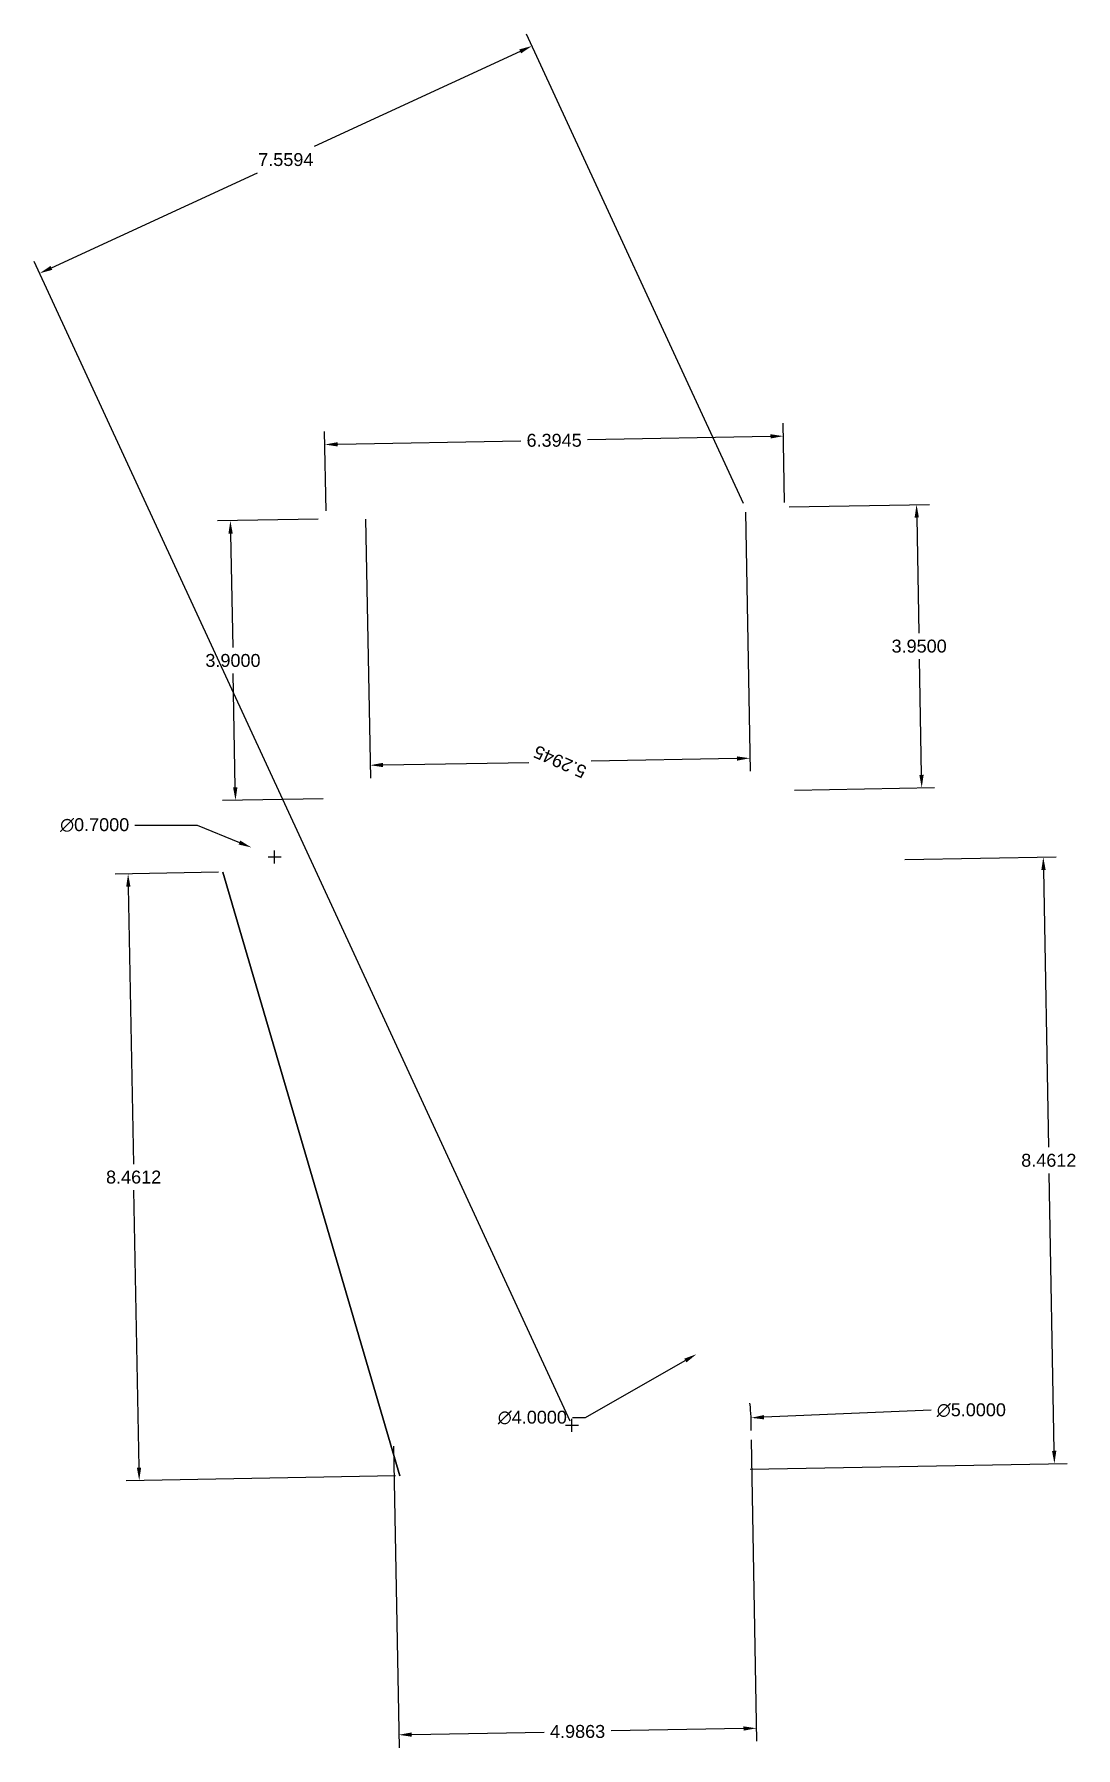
# Model space of a CAD drawing. Header units: inches. Extents: x 30.3 to 44.9, y 17.1 to 41.
import ezdxf

# ---------------------------------------------------------------- set-up
doc = ezdxf.new("R2010")
doc.units = ezdxf.units.IN
doc.header["$MEASUREMENT"] = 0
doc.styles.get("Standard").update_dxf_attribs({"font": 'arial.ttf'})
doc.dimstyles.get("Standard").update_dxf_attribs({"dimtxt": 0.18, "dimasz": 0.18, "dimexe": 0.18, "dimexo": 0.0625, "dimgap": 0.09, "dimtad": 0, "dimtih": 1, "dimtoh": 1, "dimdec": 4, "dimzin": 0, "dimdsep": 46, "dimtxsty": 'Standard', "dimcen": 0.09, "dimadec": 0, "dimazin": 0, "dimtfac": 1, "dimtdec": 4, "dimtofl": 0, "dimtmove": 0, "dimatfit": 3, "dimfxl": 1, "dimtolj": 1, "dimtzin": 0, "dimarcsym": 0})

# ---------------------------------------------------------------- blocks, each defined once
blk = doc.blocks.new('*D27')
at = {"color": 0, "lineweight": -2, "transparency": 16777216}
for p, q in [((35.34, 21.271), (35.417, 17.067)), ((40.325, 21.362), (40.402, 17.158)), ((35.593, 17.25), (37.439, 17.284)), ((40.219, 17.335), (38.373, 17.301))]:
    blk.add_line(p, q, dxfattribs=at)
at = {"color": 0, "transparency": 16777216}
for points in [[(35.593, 17.28), (35.594, 17.22), (35.413, 17.247)], [(40.218, 17.365), (40.22, 17.305), (40.399, 17.338)]]:
    blk.add_solid(points, dxfattribs=at)
at = {"layer": 'Defpoints', "color": 0, "transparency": 16777216}
for p in [(35.338, 21.333, 4.377), (40.324, 21.425, 4.377), (40.399, 17.338)]:
    blk.add_point(p, dxfattribs=at)
at = {"color": 0, "transparency": 16777216, "insert": (37.906, 17.293), "char_height": 0.18, "attachment_point": 5}
blk.add_mtext('\\A1;4.9863', dxfattribs=at)
blk = doc.blocks.new('*D28')
at = {"color": 0, "lineweight": -2, "transparency": 16777216}
for p, q in [((38.016, 21.671), (39.408, 22.466)), ((37.836, 21.671), (38.016, 21.671))]:
    blk.add_line(p, q, dxfattribs=at)
at = {"color": 0, "transparency": 16777216}
blk.add_solid([(39.393, 22.492), (39.423, 22.44), (39.564, 22.556)], dxfattribs=at)
at = {"layer": 'Defpoints', "color": 0, "transparency": 16777216}
for p in [(39.564, 22.556, 1.877), (36.091, 20.572, 1.877)]:
    blk.add_point(p, dxfattribs=at)
at = {"color": 0, "transparency": 16777216, "insert": (37.275, 21.671), "char_height": 0.18, "attachment_point": 5}
blk.add_mtext('\\A1;∅4.0000', dxfattribs=at)
blk = doc.blocks.new('*D29')
at = {"color": 0, "lineweight": -2, "transparency": 16777216}
for p, q in [((42.835, 21.774), (40.505, 21.676)), ((37.738, 21.564), (37.918, 21.564)), ((37.828, 21.474), (37.828, 21.654))]:
    blk.add_line(p, q, dxfattribs=at)
blk.add_arc((37.828, 21.564), 2.5, 358.2782, 7.0294, dxfattribs=at)
at = {"color": 0, "transparency": 16777216}
blk.add_solid([(40.504, 21.706), (40.507, 21.646), (40.326, 21.668)], dxfattribs=at)
at = {"layer": 'Defpoints', "color": 0, "transparency": 16777216}
for p in [(40.326, 21.668, 4.377), (35.33, 21.459, 4.377)]:
    blk.add_point(p, dxfattribs=at)
at = {"color": 0, "transparency": 16777216, "insert": (43.396, 21.774), "char_height": 0.18, "attachment_point": 5}
blk.add_mtext('\\A1;∅5.0000', dxfattribs=at)
blk = doc.blocks.new('*D30')
at = {"color": 0, "lineweight": -2, "transparency": 16777216}
for p, q in [((42.47, 29.452), (44.579, 29.491)), ((44.402, 29.308), (44.473, 25.44)), ((44.551, 21.208), (44.48, 25.076)), ((40.314, 20.95), (44.734, 21.031))]:
    blk.add_line(p, q, dxfattribs=at)
at = {"color": 0, "transparency": 16777216}
for points in [[(44.432, 29.308), (44.372, 29.307), (44.399, 29.488)], [(44.581, 21.208), (44.521, 21.207), (44.554, 21.028)]]:
    blk.add_solid(points, dxfattribs=at)
at = {"layer": 'Defpoints', "color": 0, "transparency": 16777216}
for p in [(42.407, 29.451, 4.377), (40.251, 20.949, 4.377), (44.554, 21.028)]:
    blk.add_point(p, dxfattribs=at)
at = {"color": 0, "transparency": 16777216, "insert": (44.476, 25.258), "char_height": 0.18, "attachment_point": 5}
blk.add_mtext('\\A1;8.4612', dxfattribs=at)
blk = doc.blocks.new('*D31')
at = {"color": 0, "lineweight": -2, "transparency": 16777216}
for p, q in [((32.9, 29.277), (31.459, 29.25)), ((31.642, 29.074), (31.713, 25.206)), ((31.791, 20.974), (31.72, 24.842)), ((35.366, 20.859), (31.614, 20.791))]:
    blk.add_line(p, q, dxfattribs=at)
at = {"color": 0, "transparency": 16777216}
for points in [[(31.672, 29.074), (31.612, 29.073), (31.639, 29.254)], [(31.821, 20.974), (31.761, 20.973), (31.794, 20.794)]]:
    blk.add_solid(points, dxfattribs=at)
at = {"layer": 'Defpoints', "color": 0, "transparency": 16777216}
for p in [(31.639, 29.254), (32.962, 29.278, 4.377), (35.429, 20.86, 4.377)]:
    blk.add_point(p, dxfattribs=at)
at = {"color": 0, "transparency": 16777216, "insert": (31.716, 25.024), "char_height": 0.18, "attachment_point": 5}
blk.add_mtext('\\A1;8.4612', dxfattribs=at)
blk = doc.blocks.new('*D32')
at = {"color": 0, "lineweight": -2, "transparency": 16777216}
for p, q in [((31.734, 29.934), (32.601, 29.934)), ((32.601, 29.934), (33.192, 29.691)), ((33.592, 29.489), (33.772, 29.489)), ((33.682, 29.399), (33.682, 29.579))]:
    blk.add_line(p, q, dxfattribs=at)
at = {"color": 0, "transparency": 16777216}
blk.add_solid([(33.203, 29.718), (33.18, 29.663), (33.358, 29.622)], dxfattribs=at)
at = {"layer": 'Defpoints', "color": 0, "transparency": 16777216}
for p in [(33.358, 29.622, 1.877), (34.005, 29.356, 1.877)]:
    blk.add_point(p, dxfattribs=at)
at = {"color": 0, "transparency": 16777216, "insert": (31.173, 29.934), "char_height": 0.18, "attachment_point": 5}
blk.add_mtext('\\A1;∅0.7000', dxfattribs=at)
blk = doc.blocks.new('*D33')
at = {"color": 0, "lineweight": -2, "transparency": 16777216}
for p, q in [((34.288, 34.201), (32.885, 34.175)), ((33.068, 33.998), (33.098, 32.411)), ((33.133, 30.459), (33.104, 32.047)), ((34.36, 30.301), (32.957, 30.276))]:
    blk.add_line(p, q, dxfattribs=at)
at = {"color": 0, "transparency": 16777216}
for points in [[(33.098, 33.999), (33.038, 33.998), (33.065, 34.178)], [(33.163, 30.459), (33.103, 30.458), (33.137, 30.279)]]:
    blk.add_solid(points, dxfattribs=at)
at = {"layer": 'Defpoints', "color": 0, "transparency": 16777216}
for p in [(34.351, 34.202, 1.927), (33.137, 30.279), (34.422, 30.303, 1.927)]:
    blk.add_point(p, dxfattribs=at)
at = {"color": 0, "transparency": 16777216, "insert": (33.101, 32.229), "char_height": 0.18, "attachment_point": 5}
blk.add_mtext('\\A1;3.9000', dxfattribs=at)
blk = doc.blocks.new('*D34')
at = {"color": 0, "lineweight": -2, "transparency": 16777216}
for p, q in [((40.856, 34.371), (42.812, 34.407)), ((42.635, 34.224), (42.665, 32.611)), ((42.701, 30.634), (42.671, 32.247)), ((40.928, 30.422), (42.884, 30.458))]:
    blk.add_line(p, q, dxfattribs=at)
at = {"color": 0, "transparency": 16777216}
for points in [[(42.665, 34.224), (42.605, 34.223), (42.632, 34.404)], [(42.731, 30.635), (42.671, 30.634), (42.704, 30.454)]]:
    blk.add_solid(points, dxfattribs=at)
at = {"layer": 'Defpoints', "color": 0, "transparency": 16777216}
for p in [(40.793, 34.37, 1.877), (40.866, 30.421, 1.877), (42.704, 30.454)]:
    blk.add_point(p, dxfattribs=at)
at = {"color": 0, "transparency": 16777216, "insert": (42.668, 32.429), "char_height": 0.18, "attachment_point": 5}
blk.add_mtext('\\A1;3.9500', dxfattribs=at)
blk = doc.blocks.new('*D35')
at = {"color": 0, "lineweight": -2, "transparency": 16777216}
for p, q in [((34.399, 34.315), (34.379, 35.421)), ((40.792, 34.433), (40.772, 35.538)), ((34.562, 35.244), (37.114, 35.291)), ((40.595, 35.355), (38.043, 35.308))]:
    blk.add_line(p, q, dxfattribs=at)
at = {"color": 0, "transparency": 16777216}
for points in [[(40.595, 35.385), (40.596, 35.325), (40.775, 35.358)], [(34.561, 35.274), (34.562, 35.214), (34.382, 35.241)]]:
    blk.add_solid(points, dxfattribs=at)
at = {"layer": 'Defpoints', "color": 0, "transparency": 16777216}
for p in [(34.382, 35.241), (34.4, 34.253, 1.877), (40.793, 34.37, 1.877)]:
    blk.add_point(p, dxfattribs=at)
at = {"color": 0, "transparency": 16777216, "insert": (37.579, 35.299), "char_height": 0.18, "attachment_point": 5}
blk.add_mtext('\\A1;6.3945', dxfattribs=at)
blk = doc.blocks.new('*D37')
at = {"color": 0, "lineweight": -2, "transparency": 16777216}
for p, q in [((34.951, 34.2), (35.017, 30.589)), ((40.245, 34.298), (40.311, 30.686)), ((40.128, 30.862), (38.095, 30.825)), ((35.194, 30.772), (37.227, 30.809))]:
    blk.add_line(p, q, dxfattribs=at)
at = {"color": 0, "transparency": 16777216}
for points in [[(40.128, 30.832), (40.127, 30.892), (40.308, 30.866)], [(35.195, 30.742), (35.193, 30.802), (35.014, 30.769)]]:
    blk.add_solid(points, dxfattribs=at)
at = {"layer": 'Defpoints', "color": 0, "transparency": 16777216}
for p in [(34.95, 34.263), (40.244, 34.36), (40.308, 30.866)]:
    blk.add_point(p, dxfattribs=at)
at = {"color": 0, "transparency": 16777216, "insert": (37.661, 30.817), "char_height": 0.18, "attachment_point": 5, "rotation": 156.2562}
blk.add_mtext('\\A1;5.2945', dxfattribs=at)
blk = doc.blocks.new('*D38')
at = {"color": 0, "lineweight": -2, "transparency": 16777216}
for p, q in [((40.217, 34.417), (37.193, 40.963)), ((37.106, 40.724), (34.231, 39.396)), ((30.57, 37.704), (33.444, 39.032)), ((37.802, 21.62), (30.331, 37.792))]:
    blk.add_line(p, q, dxfattribs=at)
at = {"color": 0, "transparency": 16777216}
for points in [[(37.093, 40.751), (37.118, 40.696), (37.269, 40.799)], [(30.557, 37.732), (30.582, 37.677), (30.406, 37.629)]]:
    blk.add_solid(points, dxfattribs=at)
at = {"layer": 'Defpoints', "color": 0, "transparency": 16777216}
for p in [(37.269, 40.799), (40.244, 34.36, 4.377), (37.828, 21.564, 8.327)]:
    blk.add_point(p, dxfattribs=at)
at = {"color": 0, "transparency": 16777216, "insert": (33.838, 39.214), "char_height": 0.18, "attachment_point": 5}
blk.add_mtext('\\A1;7.5594', dxfattribs=at)

msp = doc.modelspace()

# ---------------------------------------------------------------- linework, layer by layer
at = {"elevation": 4.37733}
msp.add_lwpolyline([(32.96204, 29.27792), (35.42874, 20.8605)], close=True, dxfattribs=at)

# ---------------------------------------------------------------- dimensions: what is measured, and where the dimension line sits
for base, p1, p2, angle, picture, middle in [((37.26896, 40.79911), (37.82785, 21.56355, 8.32733), (40.24353, 34.36001, 4.37733), 204.794793, '*D38', (33.83767, 39.21401)), ((34.38191, 35.24063), (40.79344, 34.3701, 1.87733), (34.40003, 34.25281, 1.87733), 1.051024, '*D35', (37.57861, 35.29928)), ((33.13666, 30.27897), (34.35095, 34.2019, 1.92733), (34.42249, 30.30256, 1.92733), 271.051024, '*D33', (33.1009, 32.22864)), ((42.70437, 30.45449), (40.79344, 34.3701, 1.87733), (40.86589, 30.42076, 1.87733), 271.051024, '*D34', (42.66815, 32.42916)), ((44.55396, 21.02791), (42.40742, 29.4512, 4.37733), (40.25113, 20.94897, 4.37733), 271.051024, '*D30', (44.47636, 25.25782)), ((31.638729, 29.253639), (35.428738, 20.860499, 4.377328), (32.962044, 29.277916, 4.377328), 271.051024, '*D31', (31.716331, 25.023727)), ((40.39895, 17.33829), (35.33848, 21.33318, 4.37733), (40.32398, 21.42465, 4.37733), 1.051024, '*D27', (37.9062, 17.29256))]:
    dim = msp.add_linear_dim(base=base, p1=p1, p2=p2, angle=angle, dimstyle='Standard')
    dim.commit()
    dim.dimension.update_dxf_attribs({"geometry": picture, "text_midpoint": middle})
dim = msp.add_aligned_dim(p1=(34.94994, 34.2629, 4.37733), p2=(40.24353, 34.36001, 4.37733), distance=-3.49487, dimstyle='Standard')
dim.commit()
dim.dimension.update_dxf_attribs({"geometry": '*D37', "text_midpoint": (37.66084, 30.81717, 4.37733)})
for p1, p2, picture, middle in [((34.00541, 29.35557, 1.87733), (33.35814, 29.6221, 1.87733), '*D32', (31.17303, 29.93393)), ((36.09123, 20.57151, 1.87733), (39.56447, 22.55559, 1.87733), '*D28', (37.27503, 21.67119)), ((35.33005, 21.45871, 4.37733), (40.32565, 21.66839, 4.37733), '*D29', (42.83461, 21.7737))]:
    dim = msp.add_diameter_dim_2p(p1=p1, p2=p2, dimstyle='Standard')
    dim.commit()
    dim.dimension.update_dxf_attribs({"geometry": picture, "text_midpoint": middle, "dimtype": 163})

doc.saveas('drawing.dxf')
